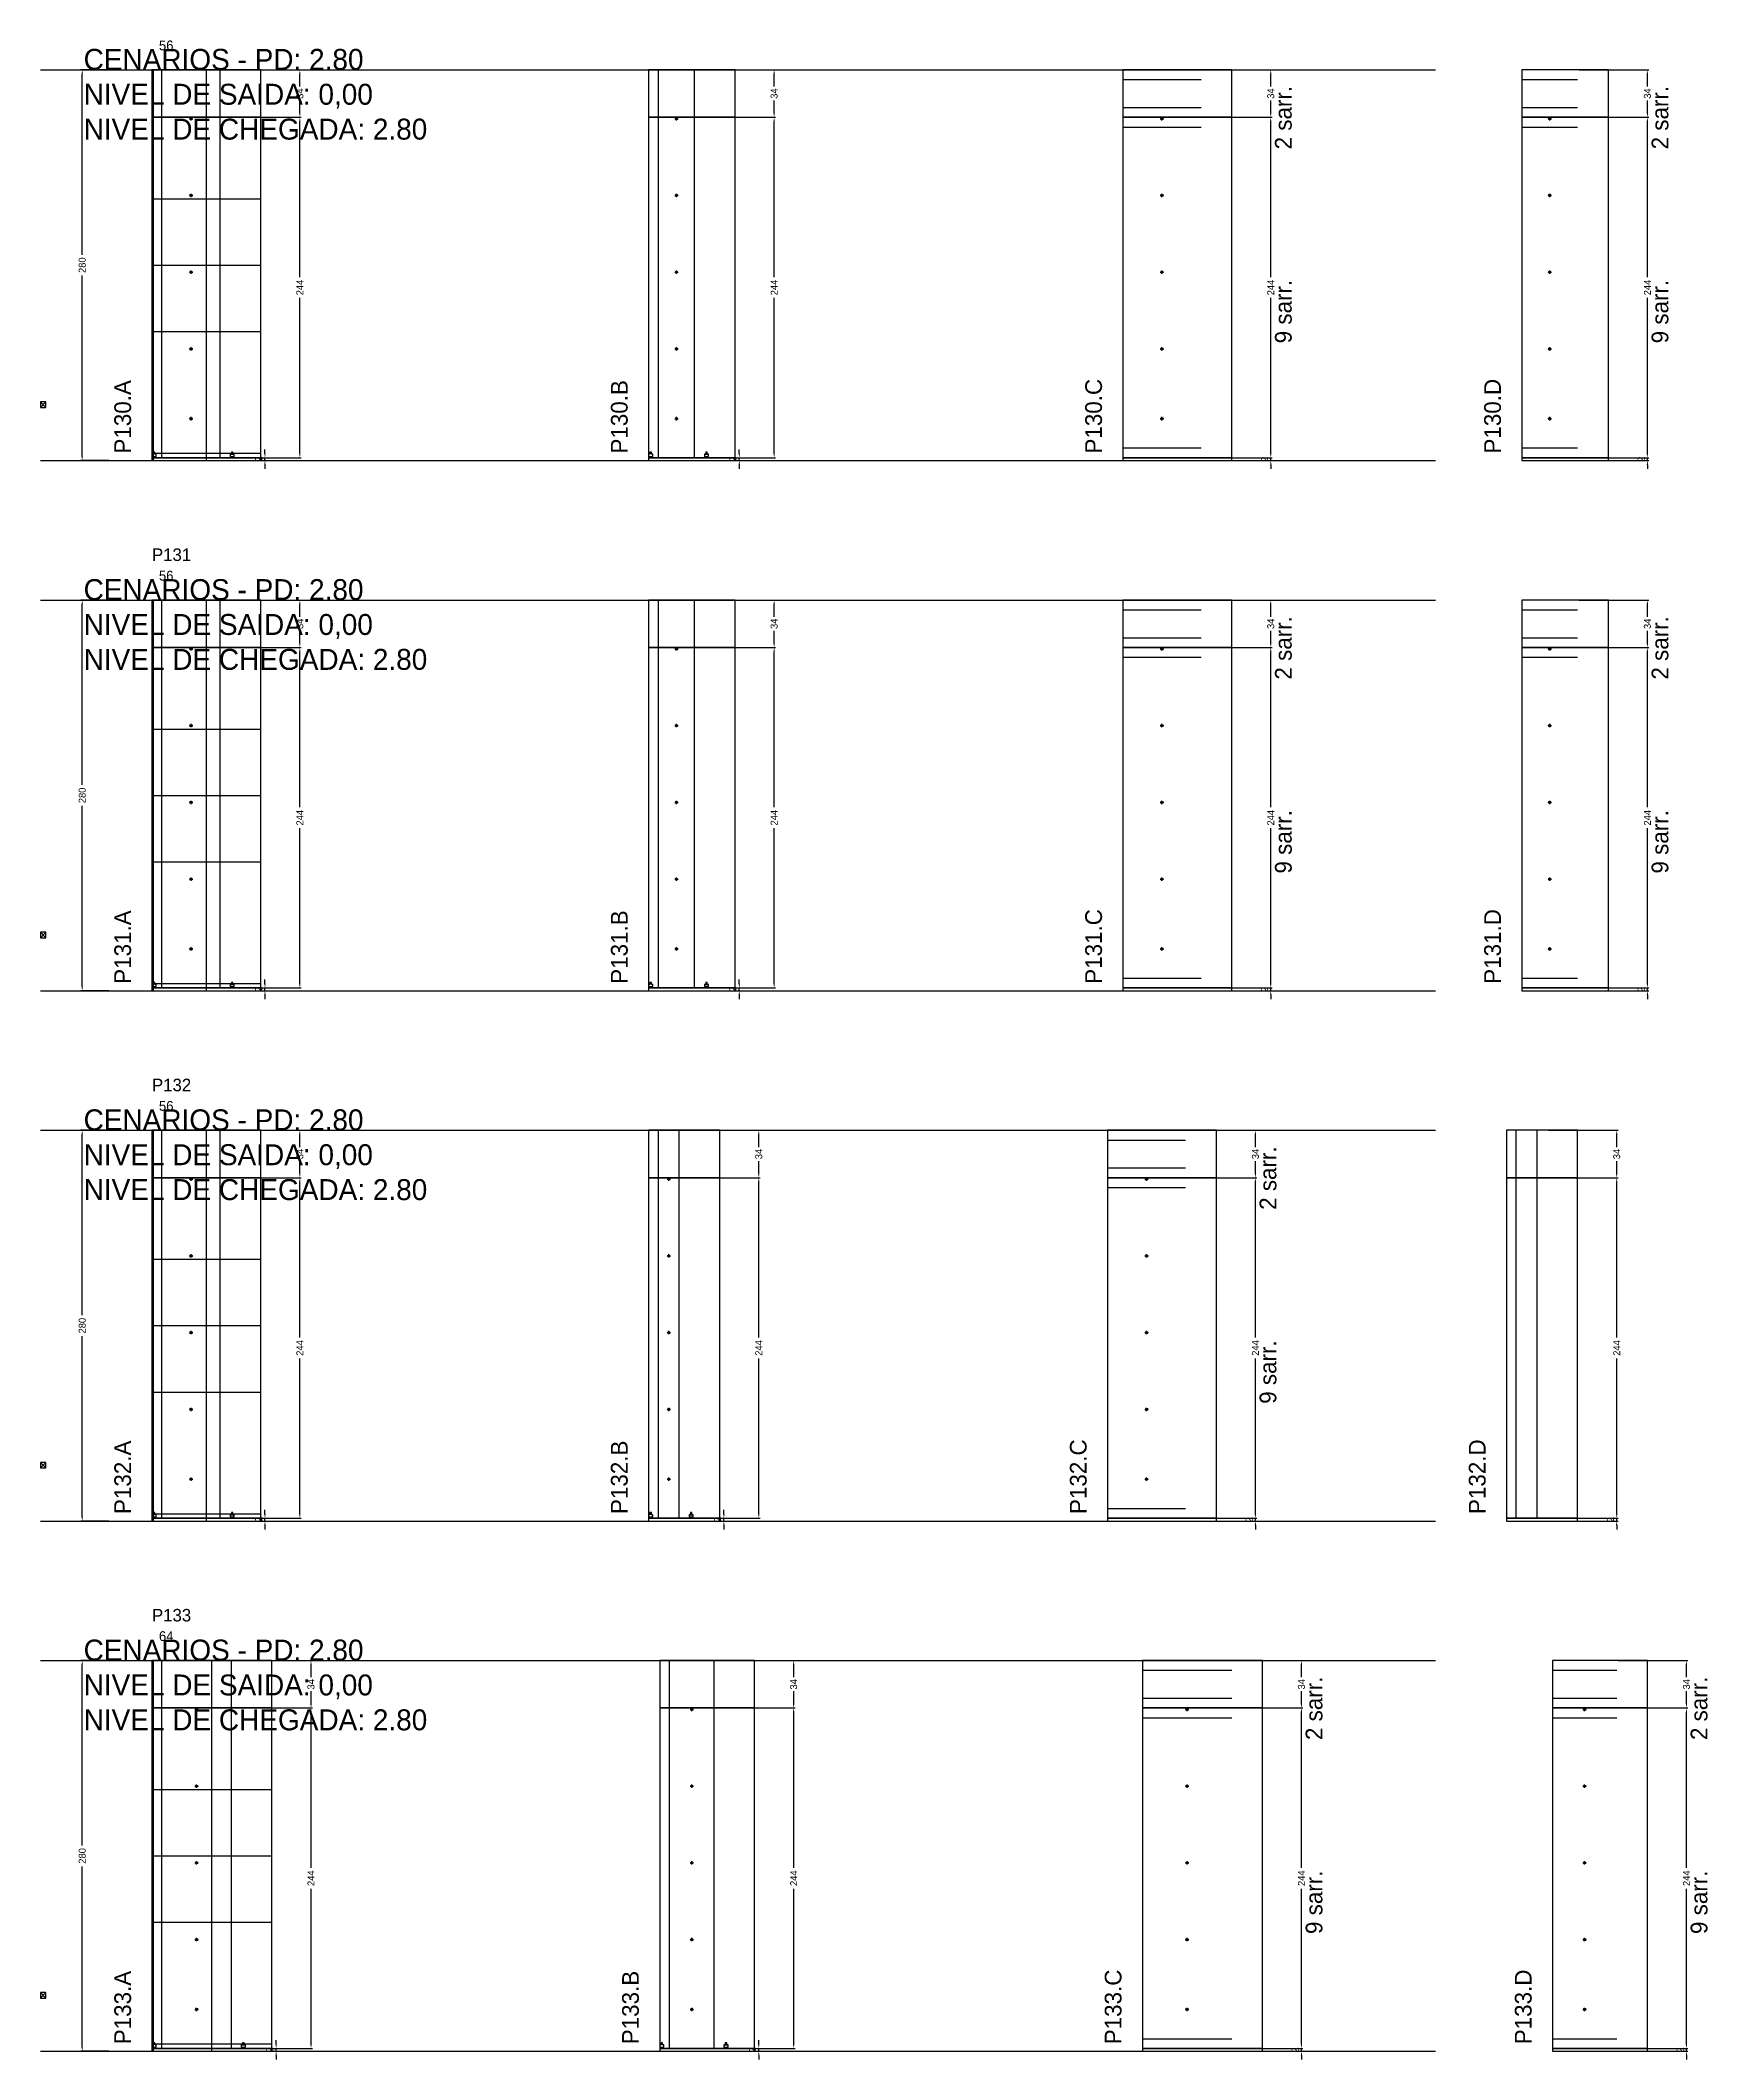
# Model space of a CAD drawing. Header units: centimetres. Extents: x -10500 to 4121, y -45226 to 295.
# Drawn here: x -7000 to -5805, y -32306 to -30859 of the extents above; entities that cross this region are included whole.
import ezdxf

# ---------------------------------------------------------------- set-up
doc = ezdxf.new("R2010")
doc.units = ezdxf.units.CM
doc.linetypes.add('DASHED', pattern=[2, -2])
for name, color, linetype in [('CHAPA', 140, 'Continuous'), ('COTA', 241, 'Continuous'), ('COTAS FURACAO', 16, 'Continuous'), ('Madeira', 30, 'Continuous'), ('MEIO_PONT', 160, 'Continuous'), ('NOMENCLATURA', 7, 'Continuous'), ('Nível', 160, 'Continuous'), ('Painéis', 200, 'Continuous'), ('Perfil Metálico', 150, 'Continuous'), ('SARR_2.2x7', 40, 'Continuous'), ('SARRAFO DE PRESSAO', 200, 'Continuous'), ('texto', 7, 'Continuous'), ('TEXTO_GERAL', 7, 'Continuous')]:
    doc.layers.add(name, color=color, linetype=linetype)
doc.dimstyles.new('PAINEL-NOVA', dxfattribs={"dimtxt": 5, "dimasz": 3, "dimexe": 1, "dimexo": 1, "dimgap": 1, "dimtad": 1, "dimcen": 2.5, "dimazin": 3, "dimtfac": 1, "dimtmove": 0, "dimatfit": 3})

# ---------------------------------------------------------------- blocks, each defined once
blk = doc.blocks.new('_CLOSEDFILLED')
at = {"color": 0, "linetype": 'BYBLOCK'}
blk.add_solid([(-1, 0.16), (0, 0), (-1, -0.16)], dxfattribs=at)
blk = doc.blocks.new('*D2107')
for p, q in [((-6951, -30880), (-6971, -30880)), ((-6970, -31012.5), (-6970, -30883)), ((-6970, -31157), (-6970, -31027.5)), ((-6951, -31160), (-6971, -31160))]:
    blk.add_line(p, q)
at = {"layer": 'Defpoints'}
for p in [(-6950, -30880), (-6970, -31160), (-6950, -31160)]:
    blk.add_point(p, dxfattribs=at)
at = {"layer": 'COTA', "xscale": 3, "yscale": 3}
for p, rotation in [((-6970, -30880), 90), ((-6970, -31160), 270)]:
    blk.add_blockref('_CLOSEDFILLED', p, dxfattribs=dict(at, rotation=rotation))
at = {"layer": 'COTA', "insert": (-6970, -31020), "char_height": 5, "attachment_point": 5, "rotation": 90}
blk.add_mtext('280', dxfattribs=at)
blk = doc.blocks.new('MULDURA')
at = {"layer": 'Paineis'}
for p, q in [((0, 0), (4, 4)), ((4, 0), (0, 4))]:
    blk.add_line(p, q, dxfattribs=at)
blk.add_lwpolyline([(0, 0), (4, 0), (4, 4), (0, 4)], close=True, dxfattribs=at)
blk = doc.blocks.new('*D2109')
for p, q in [((-6863, -30914), (-6813, -30914)), ((-6814, -31028.5), (-6814, -30917)), ((-6814, -31155), (-6814, -31043.5)), ((-6863, -31158), (-6813, -31158))]:
    blk.add_line(p, q)
at = {"layer": 'Defpoints'}
for p in [(-6864, -30914), (-6864, -31158), (-6814, -31158)]:
    blk.add_point(p, dxfattribs=at)
at = {"layer": 'COTA', "xscale": 3, "yscale": 3}
for p, rotation in [((-6814, -30914), 90), ((-6814, -31158), 270)]:
    blk.add_blockref('_CLOSEDFILLED', p, dxfattribs=dict(at, rotation=rotation))
at = {"layer": 'COTA', "insert": (-6814, -31036), "char_height": 5, "attachment_point": 5, "rotation": 90}
blk.add_mtext('244', dxfattribs=at)
blk = doc.blocks.new('*D2110')
for p, q in [((-6863, -30880), (-6813, -30880)), ((-6814, -30892), (-6814, -30883)), ((-6814, -30911), (-6814, -30902)), ((-6863, -30914), (-6813, -30914))]:
    blk.add_line(p, q)
at = {"layer": 'Defpoints'}
for p in [(-6864, -30880), (-6864, -30914), (-6814, -30914)]:
    blk.add_point(p, dxfattribs=at)
at = {"layer": 'COTA', "xscale": 3, "yscale": 3}
for p, rotation in [((-6814, -30880), 90), ((-6814, -30914), 270)]:
    blk.add_blockref('_CLOSEDFILLED', p, dxfattribs=dict(at, rotation=rotation))
at = {"layer": 'COTA', "insert": (-6814, -30897), "char_height": 5, "attachment_point": 5, "rotation": 90}
blk.add_mtext('34', dxfattribs=at)
blk = doc.blocks.new('SLIPTEE')
at = {"layer": 'Paineis'}
blk.add_lwpolyline([(0, 0), (3, 0), (3, 1.5), (2, 1.5), (2, 3), (1, 3), (1, 1.5), (0, 1.5)], close=True, dxfattribs=at)
blk = doc.blocks.new('SLIPTDD')
at = {"layer": 'Paineis'}
blk.add_line((0, 1.5), (3, 1.5), dxfattribs=at)
blk.add_lwpolyline([(0, 0), (3, 0), (3, 1.5), (2, 1.5), (2, 3), (1, 3), (1, 1.5), (0, 1.5)], close=True, dxfattribs=at)
blk = doc.blocks.new('furacao')
at = {"layer": 'COTAS FURACAO'}
for p, q in [((-1.2, 0), (1.2, 0)), ((0, -1.2), (0, 1.2))]:
    blk.add_line(p, q, dxfattribs=at)
blk.add_circle((0, 0), 0.8, dxfattribs=at)
blk = doc.blocks.new('*D2112')
for p, q in [((-6523, -30914), (-6473, -30914)), ((-6474, -31028.5), (-6474, -30917)), ((-6474, -31155), (-6474, -31043.5)), ((-6523, -31158), (-6473, -31158))]:
    blk.add_line(p, q)
at = {"layer": 'Defpoints'}
for p in [(-6524, -30914), (-6524, -31158), (-6474, -31158)]:
    blk.add_point(p, dxfattribs=at)
at = {"layer": 'COTA', "xscale": 3, "yscale": 3}
for p, rotation in [((-6474, -30914), 90), ((-6474, -31158), 270)]:
    blk.add_blockref('_CLOSEDFILLED', p, dxfattribs=dict(at, rotation=rotation))
at = {"layer": 'COTA', "insert": (-6474, -31036), "char_height": 5, "attachment_point": 5, "rotation": 90}
blk.add_mtext('244', dxfattribs=at)
blk = doc.blocks.new('*D2113')
for p, q in [((-6523, -30880), (-6473, -30880)), ((-6474, -30892), (-6474, -30883)), ((-6474, -30911), (-6474, -30902)), ((-6523, -30914), (-6473, -30914))]:
    blk.add_line(p, q)
at = {"layer": 'Defpoints'}
for p in [(-6524, -30880), (-6524, -30914), (-6474, -30914)]:
    blk.add_point(p, dxfattribs=at)
at = {"layer": 'COTA', "xscale": 3, "yscale": 3}
for p, rotation in [((-6474, -30880), 90), ((-6474, -30914), 270)]:
    blk.add_blockref('_CLOSEDFILLED', p, dxfattribs=dict(at, rotation=rotation))
at = {"layer": 'COTA', "insert": (-6474, -30897), "char_height": 5, "attachment_point": 5, "rotation": 90}
blk.add_mtext('34', dxfattribs=at)
blk = doc.blocks.new('*D2115')
for p, q in [((-6167, -30914), (-6117, -30914)), ((-6118, -31028.5), (-6118, -30917)), ((-6118, -31155), (-6118, -31043.5)), ((-6167, -31158), (-6117, -31158))]:
    blk.add_line(p, q)
at = {"layer": 'Defpoints'}
for p in [(-6168, -30914), (-6168, -31158), (-6118, -31158)]:
    blk.add_point(p, dxfattribs=at)
at = {"layer": 'COTA', "xscale": 3, "yscale": 3}
for p, rotation in [((-6118, -30914), 90), ((-6118, -31158), 270)]:
    blk.add_blockref('_CLOSEDFILLED', p, dxfattribs=dict(at, rotation=rotation))
at = {"layer": 'COTA', "insert": (-6118, -31036), "char_height": 5, "attachment_point": 5, "rotation": 90}
blk.add_mtext('244', dxfattribs=at)
blk = doc.blocks.new('*D2116')
for p, q in [((-6167, -30880), (-6117, -30880)), ((-6118, -30892), (-6118, -30883)), ((-6118, -30911), (-6118, -30902)), ((-6167, -30914), (-6117, -30914))]:
    blk.add_line(p, q)
at = {"layer": 'Defpoints'}
for p in [(-6168, -30880), (-6168, -30914), (-6118, -30914)]:
    blk.add_point(p, dxfattribs=at)
at = {"layer": 'COTA', "xscale": 3, "yscale": 3}
for p, rotation in [((-6118, -30880), 90), ((-6118, -30914), 270)]:
    blk.add_blockref('_CLOSEDFILLED', p, dxfattribs=dict(at, rotation=rotation))
at = {"layer": 'COTA', "insert": (-6118, -30897), "char_height": 5, "attachment_point": 5, "rotation": 90}
blk.add_mtext('34', dxfattribs=at)
blk = doc.blocks.new('*D2118')
for p, q in [((-5897, -30914), (-5847, -30914)), ((-5848, -31028.5), (-5848, -30917)), ((-5848, -31155), (-5848, -31043.5)), ((-5897, -31158), (-5847, -31158))]:
    blk.add_line(p, q)
at = {"layer": 'Defpoints'}
for p in [(-5898, -30914), (-5898, -31158), (-5848, -31158)]:
    blk.add_point(p, dxfattribs=at)
at = {"layer": 'COTA', "xscale": 3, "yscale": 3}
for p, rotation in [((-5848, -30914), 90), ((-5848, -31158), 270)]:
    blk.add_blockref('_CLOSEDFILLED', p, dxfattribs=dict(at, rotation=rotation))
at = {"layer": 'COTA', "insert": (-5848, -31036), "char_height": 5, "attachment_point": 5, "rotation": 90}
blk.add_mtext('244', dxfattribs=at)
blk = doc.blocks.new('*D2119')
for p, q in [((-5897, -30880), (-5847, -30880)), ((-5848, -30892), (-5848, -30883)), ((-5848, -30911), (-5848, -30902)), ((-5897, -30914), (-5847, -30914))]:
    blk.add_line(p, q)
at = {"layer": 'Defpoints'}
for p in [(-5898, -30880), (-5898, -30914), (-5848, -30914)]:
    blk.add_point(p, dxfattribs=at)
at = {"layer": 'COTA', "xscale": 3, "yscale": 3}
for p, rotation in [((-5848, -30880), 90), ((-5848, -30914), 270)]:
    blk.add_blockref('_CLOSEDFILLED', p, dxfattribs=dict(at, rotation=rotation))
at = {"layer": 'COTA', "insert": (-5848, -30897), "char_height": 5, "attachment_point": 5, "rotation": 90}
blk.add_mtext('34', dxfattribs=at)
blk = doc.blocks.new('*D2133')
for p, q in [((-6951, -31260), (-6971, -31260)), ((-6970, -31392.5), (-6970, -31263)), ((-6970, -31537), (-6970, -31407.5)), ((-6951, -31540), (-6971, -31540))]:
    blk.add_line(p, q)
at = {"layer": 'Defpoints'}
for p in [(-6950, -31260), (-6970, -31540), (-6950, -31540)]:
    blk.add_point(p, dxfattribs=at)
at = {"layer": 'COTA', "xscale": 3, "yscale": 3}
for p, rotation in [((-6970, -31260), 90), ((-6970, -31540), 270)]:
    blk.add_blockref('_CLOSEDFILLED', p, dxfattribs=dict(at, rotation=rotation))
at = {"layer": 'COTA', "insert": (-6970, -31400), "char_height": 5, "attachment_point": 5, "rotation": 90}
blk.add_mtext('280', dxfattribs=at)
blk = doc.blocks.new('*D2135')
for p, q in [((-6863, -31294), (-6813, -31294)), ((-6814, -31408.5), (-6814, -31297)), ((-6814, -31535), (-6814, -31423.5)), ((-6863, -31538), (-6813, -31538))]:
    blk.add_line(p, q)
at = {"layer": 'Defpoints'}
for p in [(-6864, -31294), (-6864, -31538), (-6814, -31538)]:
    blk.add_point(p, dxfattribs=at)
at = {"layer": 'COTA', "xscale": 3, "yscale": 3}
for p, rotation in [((-6814, -31294), 90), ((-6814, -31538), 270)]:
    blk.add_blockref('_CLOSEDFILLED', p, dxfattribs=dict(at, rotation=rotation))
at = {"layer": 'COTA', "insert": (-6814, -31416), "char_height": 5, "attachment_point": 5, "rotation": 90}
blk.add_mtext('244', dxfattribs=at)
blk = doc.blocks.new('*D2136')
for p, q in [((-6863, -31260), (-6813, -31260)), ((-6814, -31272), (-6814, -31263)), ((-6814, -31291), (-6814, -31282)), ((-6863, -31294), (-6813, -31294))]:
    blk.add_line(p, q)
at = {"layer": 'Defpoints'}
for p in [(-6864, -31260), (-6864, -31294), (-6814, -31294)]:
    blk.add_point(p, dxfattribs=at)
at = {"layer": 'COTA', "xscale": 3, "yscale": 3}
for p, rotation in [((-6814, -31260), 90), ((-6814, -31294), 270)]:
    blk.add_blockref('_CLOSEDFILLED', p, dxfattribs=dict(at, rotation=rotation))
at = {"layer": 'COTA', "insert": (-6814, -31277), "char_height": 5, "attachment_point": 5, "rotation": 90}
blk.add_mtext('34', dxfattribs=at)
blk = doc.blocks.new('*D2138')
for p, q in [((-6523, -31294), (-6473, -31294)), ((-6474, -31408.5), (-6474, -31297)), ((-6474, -31535), (-6474, -31423.5)), ((-6523, -31538), (-6473, -31538))]:
    blk.add_line(p, q)
at = {"layer": 'Defpoints'}
for p in [(-6524, -31294), (-6524, -31538), (-6474, -31538)]:
    blk.add_point(p, dxfattribs=at)
at = {"layer": 'COTA', "xscale": 3, "yscale": 3}
for p, rotation in [((-6474, -31294), 90), ((-6474, -31538), 270)]:
    blk.add_blockref('_CLOSEDFILLED', p, dxfattribs=dict(at, rotation=rotation))
at = {"layer": 'COTA', "insert": (-6474, -31416), "char_height": 5, "attachment_point": 5, "rotation": 90}
blk.add_mtext('244', dxfattribs=at)
blk = doc.blocks.new('*D2139')
for p, q in [((-6523, -31260), (-6473, -31260)), ((-6474, -31272), (-6474, -31263)), ((-6474, -31291), (-6474, -31282)), ((-6523, -31294), (-6473, -31294))]:
    blk.add_line(p, q)
at = {"layer": 'Defpoints'}
for p in [(-6524, -31260), (-6524, -31294), (-6474, -31294)]:
    blk.add_point(p, dxfattribs=at)
at = {"layer": 'COTA', "xscale": 3, "yscale": 3}
for p, rotation in [((-6474, -31260), 90), ((-6474, -31294), 270)]:
    blk.add_blockref('_CLOSEDFILLED', p, dxfattribs=dict(at, rotation=rotation))
at = {"layer": 'COTA', "insert": (-6474, -31277), "char_height": 5, "attachment_point": 5, "rotation": 90}
blk.add_mtext('34', dxfattribs=at)
blk = doc.blocks.new('*D2141')
for p, q in [((-6167, -31294), (-6117, -31294)), ((-6118, -31408.5), (-6118, -31297)), ((-6118, -31535), (-6118, -31423.5)), ((-6167, -31538), (-6117, -31538))]:
    blk.add_line(p, q)
at = {"layer": 'Defpoints'}
for p in [(-6168, -31294), (-6168, -31538), (-6118, -31538)]:
    blk.add_point(p, dxfattribs=at)
at = {"layer": 'COTA', "xscale": 3, "yscale": 3}
for p, rotation in [((-6118, -31294), 90), ((-6118, -31538), 270)]:
    blk.add_blockref('_CLOSEDFILLED', p, dxfattribs=dict(at, rotation=rotation))
at = {"layer": 'COTA', "insert": (-6118, -31416), "char_height": 5, "attachment_point": 5, "rotation": 90}
blk.add_mtext('244', dxfattribs=at)
blk = doc.blocks.new('*D2142')
for p, q in [((-6167, -31260), (-6117, -31260)), ((-6118, -31272), (-6118, -31263)), ((-6118, -31291), (-6118, -31282)), ((-6167, -31294), (-6117, -31294))]:
    blk.add_line(p, q)
at = {"layer": 'Defpoints'}
for p in [(-6168, -31260), (-6168, -31294), (-6118, -31294)]:
    blk.add_point(p, dxfattribs=at)
at = {"layer": 'COTA', "xscale": 3, "yscale": 3}
for p, rotation in [((-6118, -31260), 90), ((-6118, -31294), 270)]:
    blk.add_blockref('_CLOSEDFILLED', p, dxfattribs=dict(at, rotation=rotation))
at = {"layer": 'COTA', "insert": (-6118, -31277), "char_height": 5, "attachment_point": 5, "rotation": 90}
blk.add_mtext('34', dxfattribs=at)
blk = doc.blocks.new('*D2144')
for p, q in [((-5897, -31294), (-5847, -31294)), ((-5848, -31408.5), (-5848, -31297)), ((-5848, -31535), (-5848, -31423.5)), ((-5897, -31538), (-5847, -31538))]:
    blk.add_line(p, q)
at = {"layer": 'Defpoints'}
for p in [(-5898, -31294), (-5898, -31538), (-5848, -31538)]:
    blk.add_point(p, dxfattribs=at)
at = {"layer": 'COTA', "xscale": 3, "yscale": 3}
for p, rotation in [((-5848, -31294), 90), ((-5848, -31538), 270)]:
    blk.add_blockref('_CLOSEDFILLED', p, dxfattribs=dict(at, rotation=rotation))
at = {"layer": 'COTA', "insert": (-5848, -31416), "char_height": 5, "attachment_point": 5, "rotation": 90}
blk.add_mtext('244', dxfattribs=at)
blk = doc.blocks.new('*D2145')
for p, q in [((-5897, -31260), (-5847, -31260)), ((-5848, -31272), (-5848, -31263)), ((-5848, -31291), (-5848, -31282)), ((-5897, -31294), (-5847, -31294))]:
    blk.add_line(p, q)
at = {"layer": 'Defpoints'}
for p in [(-5898, -31260), (-5898, -31294), (-5848, -31294)]:
    blk.add_point(p, dxfattribs=at)
at = {"layer": 'COTA', "xscale": 3, "yscale": 3}
for p, rotation in [((-5848, -31260), 90), ((-5848, -31294), 270)]:
    blk.add_blockref('_CLOSEDFILLED', p, dxfattribs=dict(at, rotation=rotation))
at = {"layer": 'COTA', "insert": (-5848, -31277), "char_height": 5, "attachment_point": 5, "rotation": 90}
blk.add_mtext('34', dxfattribs=at)
blk = doc.blocks.new('*D2159')
for p, q in [((-6951, -31640), (-6971, -31640)), ((-6970, -31772.5), (-6970, -31643)), ((-6970, -31917), (-6970, -31787.5)), ((-6951, -31920), (-6971, -31920))]:
    blk.add_line(p, q)
at = {"layer": 'Defpoints'}
for p in [(-6950, -31640), (-6970, -31920), (-6950, -31920)]:
    blk.add_point(p, dxfattribs=at)
at = {"layer": 'COTA', "xscale": 3, "yscale": 3}
for p, rotation in [((-6970, -31640), 90), ((-6970, -31920), 270)]:
    blk.add_blockref('_CLOSEDFILLED', p, dxfattribs=dict(at, rotation=rotation))
at = {"layer": 'COTA', "insert": (-6970, -31780), "char_height": 5, "attachment_point": 5, "rotation": 90}
blk.add_mtext('280', dxfattribs=at)
blk = doc.blocks.new('*D2161')
for p, q in [((-6863, -31674), (-6813, -31674)), ((-6814, -31788.5), (-6814, -31677)), ((-6814, -31915), (-6814, -31803.5)), ((-6863, -31918), (-6813, -31918))]:
    blk.add_line(p, q)
at = {"layer": 'Defpoints'}
for p in [(-6864, -31674), (-6864, -31918), (-6814, -31918)]:
    blk.add_point(p, dxfattribs=at)
at = {"layer": 'COTA', "xscale": 3, "yscale": 3}
for p, rotation in [((-6814, -31674), 90), ((-6814, -31918), 270)]:
    blk.add_blockref('_CLOSEDFILLED', p, dxfattribs=dict(at, rotation=rotation))
at = {"layer": 'COTA', "insert": (-6814, -31796), "char_height": 5, "attachment_point": 5, "rotation": 90}
blk.add_mtext('244', dxfattribs=at)
blk = doc.blocks.new('*D2162')
for p, q in [((-6863, -31640), (-6813, -31640)), ((-6814, -31652), (-6814, -31643)), ((-6814, -31671), (-6814, -31662)), ((-6863, -31674), (-6813, -31674))]:
    blk.add_line(p, q)
at = {"layer": 'Defpoints'}
for p in [(-6864, -31640), (-6864, -31674), (-6814, -31674)]:
    blk.add_point(p, dxfattribs=at)
at = {"layer": 'COTA', "xscale": 3, "yscale": 3}
for p, rotation in [((-6814, -31640), 90), ((-6814, -31674), 270)]:
    blk.add_blockref('_CLOSEDFILLED', p, dxfattribs=dict(at, rotation=rotation))
at = {"layer": 'COTA', "insert": (-6814, -31657), "char_height": 5, "attachment_point": 5, "rotation": 90}
blk.add_mtext('34', dxfattribs=at)
blk = doc.blocks.new('*D2164')
for p, q in [((-6534, -31674), (-6484, -31674)), ((-6485, -31788.5), (-6485, -31677)), ((-6485, -31915), (-6485, -31803.5)), ((-6534, -31918), (-6484, -31918))]:
    blk.add_line(p, q)
at = {"layer": 'Defpoints'}
for p in [(-6535, -31674), (-6535, -31918), (-6485, -31918)]:
    blk.add_point(p, dxfattribs=at)
at = {"layer": 'COTA', "xscale": 3, "yscale": 3}
for p, rotation in [((-6485, -31674), 90), ((-6485, -31918), 270)]:
    blk.add_blockref('_CLOSEDFILLED', p, dxfattribs=dict(at, rotation=rotation))
at = {"layer": 'COTA', "insert": (-6485, -31796), "char_height": 5, "attachment_point": 5, "rotation": 90}
blk.add_mtext('244', dxfattribs=at)
blk = doc.blocks.new('*D2165')
for p, q in [((-6534, -31640), (-6484, -31640)), ((-6485, -31652), (-6485, -31643)), ((-6485, -31671), (-6485, -31662)), ((-6534, -31674), (-6484, -31674))]:
    blk.add_line(p, q)
at = {"layer": 'Defpoints'}
for p in [(-6535, -31640), (-6535, -31674), (-6485, -31674)]:
    blk.add_point(p, dxfattribs=at)
at = {"layer": 'COTA', "xscale": 3, "yscale": 3}
for p, rotation in [((-6485, -31640), 90), ((-6485, -31674), 270)]:
    blk.add_blockref('_CLOSEDFILLED', p, dxfattribs=dict(at, rotation=rotation))
at = {"layer": 'COTA', "insert": (-6485, -31657), "char_height": 5, "attachment_point": 5, "rotation": 90}
blk.add_mtext('34', dxfattribs=at)
blk = doc.blocks.new('*D2167')
for p, q in [((-6178, -31674), (-6128, -31674)), ((-6129, -31788.5), (-6129, -31677)), ((-6129, -31915), (-6129, -31803.5)), ((-6178, -31918), (-6128, -31918))]:
    blk.add_line(p, q)
at = {"layer": 'Defpoints'}
for p in [(-6179, -31674), (-6179, -31918), (-6129, -31918)]:
    blk.add_point(p, dxfattribs=at)
at = {"layer": 'COTA', "xscale": 3, "yscale": 3}
for p, rotation in [((-6129, -31674), 90), ((-6129, -31918), 270)]:
    blk.add_blockref('_CLOSEDFILLED', p, dxfattribs=dict(at, rotation=rotation))
at = {"layer": 'COTA', "insert": (-6129, -31796), "char_height": 5, "attachment_point": 5, "rotation": 90}
blk.add_mtext('244', dxfattribs=at)
blk = doc.blocks.new('*D2168')
for p, q in [((-6178, -31640), (-6128, -31640)), ((-6129, -31652), (-6129, -31643)), ((-6129, -31671), (-6129, -31662)), ((-6178, -31674), (-6128, -31674))]:
    blk.add_line(p, q)
at = {"layer": 'Defpoints'}
for p in [(-6179, -31640), (-6179, -31674), (-6129, -31674)]:
    blk.add_point(p, dxfattribs=at)
at = {"layer": 'COTA', "xscale": 3, "yscale": 3}
for p, rotation in [((-6129, -31640), 90), ((-6129, -31674), 270)]:
    blk.add_blockref('_CLOSEDFILLED', p, dxfattribs=dict(at, rotation=rotation))
at = {"layer": 'COTA', "insert": (-6129, -31657), "char_height": 5, "attachment_point": 5, "rotation": 90}
blk.add_mtext('34', dxfattribs=at)
blk = doc.blocks.new('*D2170')
for p, q in [((-5919, -31674), (-5869, -31674)), ((-5870, -31788.5), (-5870, -31677)), ((-5870, -31915), (-5870, -31803.5)), ((-5919, -31918), (-5869, -31918))]:
    blk.add_line(p, q)
at = {"layer": 'Defpoints'}
for p in [(-5920, -31674), (-5920, -31918), (-5870, -31918)]:
    blk.add_point(p, dxfattribs=at)
at = {"layer": 'COTA', "xscale": 3, "yscale": 3}
for p, rotation in [((-5870, -31674), 90), ((-5870, -31918), 270)]:
    blk.add_blockref('_CLOSEDFILLED', p, dxfattribs=dict(at, rotation=rotation))
at = {"layer": 'COTA', "insert": (-5870, -31796), "char_height": 5, "attachment_point": 5, "rotation": 90}
blk.add_mtext('244', dxfattribs=at)
blk = doc.blocks.new('*D2171')
for p, q in [((-5919, -31640), (-5869, -31640)), ((-5870, -31652), (-5870, -31643)), ((-5870, -31671), (-5870, -31662)), ((-5919, -31674), (-5869, -31674))]:
    blk.add_line(p, q)
at = {"layer": 'Defpoints'}
for p in [(-5920, -31640), (-5920, -31674), (-5870, -31674)]:
    blk.add_point(p, dxfattribs=at)
at = {"layer": 'COTA', "xscale": 3, "yscale": 3}
for p, rotation in [((-5870, -31640), 90), ((-5870, -31674), 270)]:
    blk.add_blockref('_CLOSEDFILLED', p, dxfattribs=dict(at, rotation=rotation))
at = {"layer": 'COTA', "insert": (-5870, -31657), "char_height": 5, "attachment_point": 5, "rotation": 90}
blk.add_mtext('34', dxfattribs=at)
blk = doc.blocks.new('*D2185')
for p, q in [((-6951, -32020), (-6971, -32020)), ((-6970, -32152.5), (-6970, -32023)), ((-6970, -32297), (-6970, -32167.5)), ((-6951, -32300), (-6971, -32300))]:
    blk.add_line(p, q)
at = {"layer": 'Defpoints'}
for p in [(-6950, -32020), (-6970, -32300), (-6950, -32300)]:
    blk.add_point(p, dxfattribs=at)
at = {"layer": 'COTA', "xscale": 3, "yscale": 3}
for p, rotation in [((-6970, -32020), 90), ((-6970, -32300), 270)]:
    blk.add_blockref('_CLOSEDFILLED', p, dxfattribs=dict(at, rotation=rotation))
at = {"layer": 'COTA', "insert": (-6970, -32160), "char_height": 5, "attachment_point": 5, "rotation": 90}
blk.add_mtext('280', dxfattribs=at)
blk = doc.blocks.new('*D2187')
for p, q in [((-6855, -32054), (-6805, -32054)), ((-6806, -32168.5), (-6806, -32057)), ((-6806, -32295), (-6806, -32183.5)), ((-6855, -32298), (-6805, -32298))]:
    blk.add_line(p, q)
at = {"layer": 'Defpoints'}
for p in [(-6856, -32054), (-6856, -32298), (-6806, -32298)]:
    blk.add_point(p, dxfattribs=at)
at = {"layer": 'COTA', "xscale": 3, "yscale": 3}
for p, rotation in [((-6806, -32054), 90), ((-6806, -32298), 270)]:
    blk.add_blockref('_CLOSEDFILLED', p, dxfattribs=dict(at, rotation=rotation))
at = {"layer": 'COTA', "insert": (-6806, -32176), "char_height": 5, "attachment_point": 5, "rotation": 90}
blk.add_mtext('244', dxfattribs=at)
blk = doc.blocks.new('*D2188')
for p, q in [((-6855, -32020), (-6805, -32020)), ((-6806, -32032), (-6806, -32023)), ((-6806, -32051), (-6806, -32042)), ((-6855, -32054), (-6805, -32054))]:
    blk.add_line(p, q)
at = {"layer": 'Defpoints'}
for p in [(-6856, -32020), (-6856, -32054), (-6806, -32054)]:
    blk.add_point(p, dxfattribs=at)
at = {"layer": 'COTA', "xscale": 3, "yscale": 3}
for p, rotation in [((-6806, -32020), 90), ((-6806, -32054), 270)]:
    blk.add_blockref('_CLOSEDFILLED', p, dxfattribs=dict(at, rotation=rotation))
at = {"layer": 'COTA', "insert": (-6806, -32037), "char_height": 5, "attachment_point": 5, "rotation": 90}
blk.add_mtext('34', dxfattribs=at)
blk = doc.blocks.new('*D2190')
for p, q in [((-6509, -32054), (-6459, -32054)), ((-6460, -32168.5), (-6460, -32057)), ((-6460, -32295), (-6460, -32183.5)), ((-6509, -32298), (-6459, -32298))]:
    blk.add_line(p, q)
at = {"layer": 'Defpoints'}
for p in [(-6510, -32054), (-6510, -32298), (-6460, -32298)]:
    blk.add_point(p, dxfattribs=at)
at = {"layer": 'COTA', "xscale": 3, "yscale": 3}
for p, rotation in [((-6460, -32054), 90), ((-6460, -32298), 270)]:
    blk.add_blockref('_CLOSEDFILLED', p, dxfattribs=dict(at, rotation=rotation))
at = {"layer": 'COTA', "insert": (-6460, -32176), "char_height": 5, "attachment_point": 5, "rotation": 90}
blk.add_mtext('244', dxfattribs=at)
blk = doc.blocks.new('*D2191')
for p, q in [((-6509, -32020), (-6459, -32020)), ((-6460, -32032), (-6460, -32023)), ((-6460, -32051), (-6460, -32042)), ((-6509, -32054), (-6459, -32054))]:
    blk.add_line(p, q)
at = {"layer": 'Defpoints'}
for p in [(-6510, -32020), (-6510, -32054), (-6460, -32054)]:
    blk.add_point(p, dxfattribs=at)
at = {"layer": 'COTA', "xscale": 3, "yscale": 3}
for p, rotation in [((-6460, -32020), 90), ((-6460, -32054), 270)]:
    blk.add_blockref('_CLOSEDFILLED', p, dxfattribs=dict(at, rotation=rotation))
at = {"layer": 'COTA', "insert": (-6460, -32037), "char_height": 5, "attachment_point": 5, "rotation": 90}
blk.add_mtext('34', dxfattribs=at)
blk = doc.blocks.new('*D2193')
for p, q in [((-6145, -32054), (-6095, -32054)), ((-6096, -32168.5), (-6096, -32057)), ((-6096, -32295), (-6096, -32183.5)), ((-6145, -32298), (-6095, -32298))]:
    blk.add_line(p, q)
at = {"layer": 'Defpoints'}
for p in [(-6146, -32054), (-6146, -32298), (-6096, -32298)]:
    blk.add_point(p, dxfattribs=at)
at = {"layer": 'COTA', "xscale": 3, "yscale": 3}
for p, rotation in [((-6096, -32054), 90), ((-6096, -32298), 270)]:
    blk.add_blockref('_CLOSEDFILLED', p, dxfattribs=dict(at, rotation=rotation))
at = {"layer": 'COTA', "insert": (-6096, -32176), "char_height": 5, "attachment_point": 5, "rotation": 90}
blk.add_mtext('244', dxfattribs=at)
blk = doc.blocks.new('*D2194')
for p, q in [((-6145, -32020), (-6095, -32020)), ((-6096, -32032), (-6096, -32023)), ((-6096, -32051), (-6096, -32042)), ((-6145, -32054), (-6095, -32054))]:
    blk.add_line(p, q)
at = {"layer": 'Defpoints'}
for p in [(-6146, -32020), (-6146, -32054), (-6096, -32054)]:
    blk.add_point(p, dxfattribs=at)
at = {"layer": 'COTA', "xscale": 3, "yscale": 3}
for p, rotation in [((-6096, -32020), 90), ((-6096, -32054), 270)]:
    blk.add_blockref('_CLOSEDFILLED', p, dxfattribs=dict(at, rotation=rotation))
at = {"layer": 'COTA', "insert": (-6096, -32037), "char_height": 5, "attachment_point": 5, "rotation": 90}
blk.add_mtext('34', dxfattribs=at)
blk = doc.blocks.new('*D2196')
for p, q in [((-5869, -32054), (-5819, -32054)), ((-5820, -32168.5), (-5820, -32057)), ((-5820, -32295), (-5820, -32183.5)), ((-5869, -32298), (-5819, -32298))]:
    blk.add_line(p, q)
at = {"layer": 'Defpoints'}
for p in [(-5870, -32054), (-5870, -32298), (-5820, -32298)]:
    blk.add_point(p, dxfattribs=at)
at = {"layer": 'COTA', "xscale": 3, "yscale": 3}
for p, rotation in [((-5820, -32054), 90), ((-5820, -32298), 270)]:
    blk.add_blockref('_CLOSEDFILLED', p, dxfattribs=dict(at, rotation=rotation))
at = {"layer": 'COTA', "insert": (-5820, -32176), "char_height": 5, "attachment_point": 5, "rotation": 90}
blk.add_mtext('244', dxfattribs=at)
blk = doc.blocks.new('*D2197')
for p, q in [((-5869, -32020), (-5819, -32020)), ((-5820, -32032), (-5820, -32023)), ((-5820, -32051), (-5820, -32042)), ((-5869, -32054), (-5819, -32054))]:
    blk.add_line(p, q)
at = {"layer": 'Defpoints'}
for p in [(-5870, -32020), (-5870, -32054), (-5820, -32054)]:
    blk.add_point(p, dxfattribs=at)
at = {"layer": 'COTA', "xscale": 3, "yscale": 3}
for p, rotation in [((-5820, -32020), 90), ((-5820, -32054), 270)]:
    blk.add_blockref('_CLOSEDFILLED', p, dxfattribs=dict(at, rotation=rotation))
at = {"layer": 'COTA', "insert": (-5820, -32037), "char_height": 5, "attachment_point": 5, "rotation": 90}
blk.add_mtext('34', dxfattribs=at)

msp = doc.modelspace()

# ---------------------------------------------------------------- linework, layer by layer
at = {"layer": 'CHAPA'}
for points in [[(-6920, -31160), (-6918.8, -31160), (-6918.8, -30880), (-6920, -30880)], [(-6920, -31540), (-6918.8, -31540), (-6918.8, -31260), (-6920, -31260)], [(-6920, -31920), (-6918.8, -31920), (-6918.8, -31640), (-6920, -31640)], [(-6920, -32300), (-6918.8, -32300), (-6918.8, -32020), (-6920, -32020)]]:
    msp.add_lwpolyline(points, close=True, dxfattribs=at)
at = {"layer": 'Madeira'}
for points in [[(-6920, -30972.4), (-6842, -30972.4)], [(-6920, -31067.6), (-6842, -31067.6)], [(-6920, -31352.4), (-6842, -31352.4)], [(-6920, -31447.6), (-6842, -31447.6)], [(-6920, -31732.4), (-6842, -31732.4)], [(-6920, -31827.6), (-6842, -31827.6)], [(-6920, -32112.4), (-6834, -32112.4)], [(-6920, -32207.6), (-6834, -32207.6)]]:
    msp.add_lwpolyline(points, dxfattribs=at)
at = {"layer": 'MEIO_PONT'}
for points in [[(-6920, -31020), (-6842, -31020)], [(-6920, -31400), (-6842, -31400)], [(-6920, -31780), (-6842, -31780)], [(-6920, -32160), (-6834, -32160)]]:
    msp.add_lwpolyline(points, dxfattribs=at)
at = {"layer": 'Nível', "linetype": 'DASHED'}
for points in [[(-7000, -30880), (-6000, -30880)], [(-7000, -31160), (-6000, -31160)], [(-7000, -31260), (-6000, -31260)], [(-7000, -31540), (-6000, -31540)], [(-7000, -31640), (-6000, -31640)], [(-7000, -31920), (-6000, -31920)], [(-7000, -32020), (-6000, -32020)], [(-7000, -32300), (-6000, -32300)]]:
    msp.add_lwpolyline(points, dxfattribs=at)
at = {"layer": 'Painéis'}
for points in [[(-6920, -30914), (-6842, -30914), (-6842, -30880), (-6920, -30880)], [(-6920, -31160), (-6842, -31160), (-6842, -30880), (-6920, -30880)], [(-6564, -30914), (-6502, -30914), (-6502, -30880), (-6564, -30880)], [(-6224, -30914), (-6146, -30914), (-6146, -30880), (-6224, -30880)], [(-5938, -30914), (-5876, -30914), (-5876, -30880), (-5938, -30880)], [(-6920, -31158), (-6842, -31158), (-6842, -30914), (-6920, -30914)], [(-6564, -31158), (-6502, -31158), (-6502, -30914), (-6564, -30914)], [(-6224, -31158), (-6146, -31158), (-6146, -30914), (-6224, -30914)], [(-5938, -31158), (-5876, -31158), (-5876, -30914), (-5938, -30914)], [(-6920, -31160), (-6842, -31160), (-6842, -31158), (-6920, -31158)], [(-6564, -31160), (-6502, -31160), (-6502, -31158), (-6564, -31158)], [(-6224, -31160), (-6146, -31160), (-6146, -31158), (-6224, -31158)], [(-5938, -31160), (-5876, -31160), (-5876, -31158), (-5938, -31158)], [(-6920, -31294), (-6842, -31294), (-6842, -31260), (-6920, -31260)], [(-6920, -31540), (-6842, -31540), (-6842, -31260), (-6920, -31260)], [(-6564, -31294), (-6502, -31294), (-6502, -31260), (-6564, -31260)], [(-6224, -31294), (-6146, -31294), (-6146, -31260), (-6224, -31260)], [(-5938, -31294), (-5876, -31294), (-5876, -31260), (-5938, -31260)], [(-6920, -31538), (-6842, -31538), (-6842, -31294), (-6920, -31294)], [(-6564, -31538), (-6502, -31538), (-6502, -31294), (-6564, -31294)], [(-6224, -31538), (-6146, -31538), (-6146, -31294), (-6224, -31294)], [(-5938, -31538), (-5876, -31538), (-5876, -31294), (-5938, -31294)], [(-6920, -31540), (-6842, -31540), (-6842, -31538), (-6920, -31538)], [(-6564, -31540), (-6502, -31540), (-6502, -31538), (-6564, -31538)], [(-6224, -31540), (-6146, -31540), (-6146, -31538), (-6224, -31538)], [(-5938, -31540), (-5876, -31540), (-5876, -31538), (-5938, -31538)], [(-6920, -31674), (-6842, -31674), (-6842, -31640), (-6920, -31640)], [(-6920, -31920), (-6842, -31920), (-6842, -31640), (-6920, -31640)], [(-6564, -31674), (-6513, -31674), (-6513, -31640), (-6564, -31640)], [(-6235, -31674), (-6157, -31674), (-6157, -31640), (-6235, -31640)], [(-5949, -31674), (-5898, -31674), (-5898, -31640), (-5949, -31640)], [(-6920, -31918), (-6842, -31918), (-6842, -31674), (-6920, -31674)], [(-6564, -31918), (-6513, -31918), (-6513, -31674), (-6564, -31674)], [(-6235, -31918), (-6157, -31918), (-6157, -31674), (-6235, -31674)], [(-5949, -31918), (-5898, -31918), (-5898, -31674), (-5949, -31674)], [(-6920, -31920), (-6842, -31920), (-6842, -31918), (-6920, -31918)], [(-6564, -31920), (-6513, -31920), (-6513, -31918), (-6564, -31918)], [(-6235, -31920), (-6157, -31920), (-6157, -31918), (-6235, -31918)], [(-5949, -31920), (-5898, -31920), (-5898, -31918), (-5949, -31918)], [(-6920, -32054), (-6834, -32054), (-6834, -32020), (-6920, -32020)], [(-6920, -32300), (-6834, -32300), (-6834, -32020), (-6920, -32020)], [(-6556, -32054), (-6488, -32054), (-6488, -32020), (-6556, -32020)], [(-6210, -32054), (-6124, -32054), (-6124, -32020), (-6210, -32020)], [(-5916, -32054), (-5848, -32054), (-5848, -32020), (-5916, -32020)], [(-6920, -32298), (-6834, -32298), (-6834, -32054), (-6920, -32054)], [(-6556, -32298), (-6488, -32298), (-6488, -32054), (-6556, -32054)], [(-6210, -32298), (-6124, -32298), (-6124, -32054), (-6210, -32054)], [(-5916, -32298), (-5848, -32298), (-5848, -32054), (-5916, -32054)], [(-6920, -32300), (-6834, -32300), (-6834, -32298), (-6920, -32298)], [(-6556, -32300), (-6488, -32300), (-6488, -32298), (-6556, -32298)], [(-6210, -32300), (-6124, -32300), (-6124, -32298), (-6210, -32298)], [(-5916, -32300), (-5848, -32300), (-5848, -32298), (-5916, -32298)]]:
    msp.add_lwpolyline(points, close=True, dxfattribs=at)
at = {"layer": 'Perfil Metálico'}
for p, q in [((-6881, -31160), (-6881, -30880)), ((-6881, -31540), (-6881, -31260)), ((-6881, -31920), (-6881, -31640)), ((-6877, -32300), (-6877, -32020))]:
    msp.add_line(p, q, dxfattribs=at)
at = {"layer": 'SARR_2.2x7'}
for points in [[(-6913, -30914), (-6913, -30880)], [(-6871, -30914), (-6871, -30880)], [(-6557, -30914), (-6557, -30880)], [(-6531, -30914), (-6531, -30880)], [(-6224, -30887), (-6168, -30887)], [(-5938, -30887), (-5898, -30887)], [(-6224, -30907), (-6168, -30907)], [(-5938, -30907), (-5898, -30907)], [(-6224, -30921), (-6168, -30921)], [(-5938, -30921), (-5898, -30921)], [(-6224, -31151), (-6168, -31151)], [(-5938, -31151), (-5898, -31151)], [(-6913, -31294), (-6913, -31260)], [(-6871, -31294), (-6871, -31260)], [(-6557, -31294), (-6557, -31260)], [(-6531, -31294), (-6531, -31260)], [(-6224, -31267), (-6168, -31267)], [(-5938, -31267), (-5898, -31267)], [(-6224, -31287), (-6168, -31287)], [(-5938, -31287), (-5898, -31287)], [(-6224, -31301), (-6168, -31301)], [(-5938, -31301), (-5898, -31301)], [(-6224, -31531), (-6168, -31531)], [(-5938, -31531), (-5898, -31531)], [(-6913, -31674), (-6913, -31640)], [(-6871, -31674), (-6871, -31640)], [(-6557, -31674), (-6557, -31640)], [(-6542, -31674), (-6542, -31640)], [(-6235, -31647), (-6179, -31647)], [(-5942, -31674), (-5942, -31640)], [(-5927, -31674), (-5927, -31640)], [(-6235, -31667), (-6179, -31667)], [(-6235, -31681), (-6179, -31681)], [(-6235, -31911), (-6179, -31911)], [(-6913, -32054), (-6913, -32020)], [(-6863, -32054), (-6863, -32020)], [(-6549, -32054), (-6549, -32020)], [(-6517, -32054), (-6517, -32020)], [(-6210, -32027), (-6146, -32027)], [(-5916, -32027), (-5870, -32027)], [(-6210, -32047), (-6146, -32047)], [(-5916, -32047), (-5870, -32047)], [(-6210, -32061), (-6146, -32061)], [(-5916, -32061), (-5870, -32061)], [(-6210, -32291), (-6146, -32291)], [(-5916, -32291), (-5870, -32291)]]:
    msp.add_lwpolyline(points, dxfattribs=at)
at = {"layer": 'SARR_2.2x7', "linetype": 'DASHED'}
for points in [[(-6913, -31158), (-6913, -30914)], [(-6871, -31158), (-6871, -30914)], [(-6557, -31158), (-6557, -30914)], [(-6531, -31158), (-6531, -30914)], [(-6913, -31538), (-6913, -31294)], [(-6871, -31538), (-6871, -31294)], [(-6557, -31538), (-6557, -31294)], [(-6531, -31538), (-6531, -31294)], [(-6913, -31918), (-6913, -31674)], [(-6871, -31918), (-6871, -31674)], [(-6557, -31918), (-6557, -31674)], [(-6542, -31918), (-6542, -31674)], [(-5942, -31918), (-5942, -31674)], [(-5927, -31918), (-5927, -31674)], [(-6913, -32298), (-6913, -32054)], [(-6863, -32298), (-6863, -32054)], [(-6549, -32298), (-6549, -32054)], [(-6517, -32298), (-6517, -32054)]]:
    msp.add_lwpolyline(points, dxfattribs=at)
at = {"layer": 'SARRAFO DE PRESSAO'}
for points in [[(-6920, -31160), (-6842, -31160), (-6842, -31155), (-6920, -31155)], [(-6920, -31540), (-6842, -31540), (-6842, -31535), (-6920, -31535)], [(-6920, -31920), (-6842, -31920), (-6842, -31915), (-6920, -31915)], [(-6920, -32300), (-6834, -32300), (-6834, -32295), (-6920, -32295)]]:
    msp.add_lwpolyline(points, close=True, dxfattribs=at)

# ---------------------------------------------------------------- block references
at = {"layer": 'COTA'}
for name, p in [('furacao', (-6892, -30915)), ('furacao', (-6544, -30915)), ('furacao', (-6196, -30915)), ('furacao', (-5918, -30915)), ('furacao', (-6892, -30970)), ('furacao', (-6544, -30970)), ('furacao', (-6196, -30970)), ('furacao', (-5918, -30970)), ('furacao', (-6892, -31025)), ('furacao', (-6544, -31025)), ('furacao', (-6196, -31025)), ('furacao', (-5918, -31025)), ('furacao', (-6892, -31080)), ('furacao', (-6544, -31080)), ('furacao', (-6196, -31080)), ('furacao', (-5918, -31080)), ('MULDURA', (-7000, -31122)), ('furacao', (-6892, -31130)), ('furacao', (-6544, -31130)), ('furacao', (-6196, -31130)), ('furacao', (-5918, -31130)), ('SLIPTEE', (-6920, -31157)), ('SLIPTDD', (-6864, -31157)), ('SLIPTEE', (-6564, -31157)), ('SLIPTDD', (-6524, -31157)), ('furacao', (-6892, -31295)), ('furacao', (-6544, -31295)), ('furacao', (-6196, -31295)), ('furacao', (-5918, -31295)), ('furacao', (-6892, -31350)), ('furacao', (-6544, -31350)), ('furacao', (-6196, -31350)), ('furacao', (-5918, -31350)), ('furacao', (-6892, -31405)), ('furacao', (-6544, -31405)), ('furacao', (-6196, -31405)), ('furacao', (-5918, -31405)), ('furacao', (-6892, -31460)), ('furacao', (-6544, -31460)), ('furacao', (-6196, -31460)), ('furacao', (-5918, -31460)), ('MULDURA', (-7000, -31502)), ('furacao', (-6892, -31510)), ('furacao', (-6544, -31510)), ('furacao', (-6196, -31510)), ('furacao', (-5918, -31510)), ('SLIPTEE', (-6920, -31537)), ('SLIPTDD', (-6864, -31537)), ('SLIPTEE', (-6564, -31537)), ('SLIPTDD', (-6524, -31537)), ('furacao', (-6892, -31675)), ('furacao', (-6549.5, -31675)), ('furacao', (-6207, -31675)), ('furacao', (-6892, -31730)), ('furacao', (-6549.5, -31730)), ('furacao', (-6207, -31730)), ('furacao', (-6892, -31785)), ('furacao', (-6549.5, -31785)), ('furacao', (-6207, -31785)), ('furacao', (-6892, -31840)), ('furacao', (-6549.5, -31840)), ('furacao', (-6207, -31840)), ('MULDURA', (-7000, -31882)), ('furacao', (-6892, -31890)), ('furacao', (-6549.5, -31890)), ('furacao', (-6207, -31890)), ('SLIPTEE', (-6920, -31917)), ('SLIPTDD', (-6864, -31917)), ('SLIPTEE', (-6564, -31917)), ('SLIPTDD', (-6535, -31917)), ('furacao', (-6888, -32055)), ('furacao', (-6533, -32055)), ('furacao', (-6178, -32055)), ('furacao', (-5893, -32055)), ('furacao', (-6888, -32110)), ('furacao', (-6533, -32110)), ('furacao', (-6178, -32110)), ('furacao', (-5893, -32110)), ('furacao', (-6888, -32165)), ('furacao', (-6533, -32165)), ('furacao', (-6178, -32165)), ('furacao', (-5893, -32165)), ('furacao', (-6888, -32220)), ('furacao', (-6533, -32220)), ('furacao', (-6178, -32220)), ('furacao', (-5893, -32220)), ('MULDURA', (-7000, -32262)), ('furacao', (-6888, -32270)), ('furacao', (-6533, -32270)), ('furacao', (-6178, -32270)), ('furacao', (-5893, -32270)), ('SLIPTEE', (-6920, -32297)), ('SLIPTDD', (-6856, -32297)), ('SLIPTEE', (-6556, -32297)), ('SLIPTDD', (-6510, -32297))]:
    msp.add_blockref(name, p, dxfattribs=at)

# ---------------------------------------------------------------- texts
at = {"layer": 'NOMENCLATURA'}
for s, p in [('CENARIOS - PD: 2.80', (-6969, -30880)), ('NIVEL DE SAIDA: 0,00', (-6969, -30905)), ('NIVEL DE CHEGADA: 2.80', (-6969, -30930)), ('CENARIOS - PD: 2.80', (-6969, -31260)), ('NIVEL DE SAIDA: 0,00', (-6969, -31285)), ('NIVEL DE CHEGADA: 2.80', (-6969, -31310)), ('CENARIOS - PD: 2.80', (-6969, -31640)), ('NIVEL DE SAIDA: 0,00', (-6969, -31665)), ('NIVEL DE CHEGADA: 2.80', (-6969, -31690)), ('CENARIOS - PD: 2.80', (-6969, -32020)), ('NIVEL DE SAIDA: 0,00', (-6969, -32045)), ('NIVEL DE CHEGADA: 2.80', (-6969, -32070))]:
    msp.add_text(s, height=15, dxfattribs=at).set_placement(p)
for s, p in [('2 sarr.', (-6103, -30937)), ('2 sarr.', (-5833, -30937)), ('9 sarr.', (-6103, -31076)), ('9 sarr.', (-5833, -31076)), ('P130.A', (-6935, -31155)), ('P130.B', (-6579, -31155)), ('P130.C', (-6239, -31155)), ('P130.D', (-5953, -31155)), ('2 sarr.', (-6103, -31317)), ('2 sarr.', (-5833, -31317)), ('9 sarr.', (-6103, -31456)), ('9 sarr.', (-5833, -31456)), ('P131.A', (-6935, -31535)), ('P131.B', (-6579, -31535)), ('P131.C', (-6239, -31535)), ('P131.D', (-5953, -31535)), ('2 sarr.', (-6114, -31697)), ('9 sarr.', (-6114, -31836)), ('P132.A', (-6935, -31915)), ('P132.B', (-6579, -31915)), ('P132.C', (-6250, -31915)), ('P132.D', (-5964, -31915)), ('2 sarr.', (-6081, -32077)), ('2 sarr.', (-5805, -32077)), ('9 sarr.', (-6081, -32216)), ('9 sarr.', (-5805, -32216)), ('P133.A', (-6935, -32295)), ('P133.B', (-6571, -32295)), ('P133.C', (-6225, -32295)), ('P133.D', (-5931, -32295))]:
    msp.add_text(s, height=12, rotation=90, dxfattribs=at).set_placement(p)
at = {"layer": 'texto'}
for s, p in [('56', (-6915, -30866)), ('56', (-6915, -31246)), ('56', (-6915, -31626)), ('64', (-6915, -32006))]:
    msp.add_text(s, height=7, dxfattribs=at).set_placement(p)
at = {"layer": 'TEXTO_GERAL'}
for s, p in [('P131', (-6920, -31232)), ('P132', (-6920, -31612)), ('P133', (-6920, -31992))]:
    msp.add_text(s, height=9, dxfattribs=at).set_placement(p)

# ---------------------------------------------------------------- dimensions: what is measured, and where the dimension line sits
at = {"layer": 'COTA'}
for base, p1, p2, picture, middle in [((-6970, -31160), (-6950, -31160), (-6950, -30880), '*D2107', (-6970, -31020)), ((-6814, -30914), (-6864, -30914), (-6864, -30880), '*D2110', (-6814, -30897)), ((-6474, -30914), (-6524, -30914), (-6524, -30880), '*D2113', (-6474, -30897)), ((-6118, -30914), (-6168, -30914), (-6168, -30880), '*D2116', (-6118, -30897)), ((-5848, -30914), (-5898, -30914), (-5898, -30880), '*D2119', (-5848, -30897)), ((-6814, -31158), (-6864, -31158), (-6864, -30914), '*D2109', (-6814, -31036)), ((-6474, -31158), (-6524, -31158), (-6524, -30914), '*D2112', (-6474, -31036)), ((-6118, -31158), (-6168, -31158), (-6168, -30914), '*D2115', (-6118, -31036)), ((-5848, -31158), (-5898, -31158), (-5898, -30914), '*D2118', (-5848, -31036)), ((-6970, -31540), (-6950, -31540), (-6950, -31260), '*D2133', (-6970, -31400)), ((-6814, -31294), (-6864, -31294), (-6864, -31260), '*D2136', (-6814, -31277)), ((-6474, -31294), (-6524, -31294), (-6524, -31260), '*D2139', (-6474, -31277)), ((-6118, -31294), (-6168, -31294), (-6168, -31260), '*D2142', (-6118, -31277)), ((-5848, -31294), (-5898, -31294), (-5898, -31260), '*D2145', (-5848, -31277)), ((-6814, -31538), (-6864, -31538), (-6864, -31294), '*D2135', (-6814, -31416)), ((-6474, -31538), (-6524, -31538), (-6524, -31294), '*D2138', (-6474, -31416)), ((-6118, -31538), (-6168, -31538), (-6168, -31294), '*D2141', (-6118, -31416)), ((-5848, -31538), (-5898, -31538), (-5898, -31294), '*D2144', (-5848, -31416)), ((-6970, -31920), (-6950, -31920), (-6950, -31640), '*D2159', (-6970, -31780)), ((-6814, -31674), (-6864, -31674), (-6864, -31640), '*D2162', (-6814, -31657)), ((-6485, -31674), (-6535, -31674), (-6535, -31640), '*D2165', (-6485, -31657)), ((-6129, -31674), (-6179, -31674), (-6179, -31640), '*D2168', (-6129, -31657)), ((-5870, -31674), (-5920, -31674), (-5920, -31640), '*D2171', (-5870, -31657)), ((-6814, -31918), (-6864, -31918), (-6864, -31674), '*D2161', (-6814, -31796)), ((-6485, -31918), (-6535, -31918), (-6535, -31674), '*D2164', (-6485, -31796)), ((-6129, -31918), (-6179, -31918), (-6179, -31674), '*D2167', (-6129, -31796)), ((-5870, -31918), (-5920, -31918), (-5920, -31674), '*D2170', (-5870, -31796)), ((-6970, -32300), (-6950, -32300), (-6950, -32020), '*D2185', (-6970, -32160)), ((-6806, -32054), (-6856, -32054), (-6856, -32020), '*D2188', (-6806, -32037)), ((-6460, -32054), (-6510, -32054), (-6510, -32020), '*D2191', (-6460, -32037)), ((-6096, -32054), (-6146, -32054), (-6146, -32020), '*D2194', (-6096, -32037)), ((-5820, -32054), (-5870, -32054), (-5870, -32020), '*D2197', (-5820, -32037)), ((-6806, -32298), (-6856, -32298), (-6856, -32054), '*D2187', (-6806, -32176)), ((-6460, -32298), (-6510, -32298), (-6510, -32054), '*D2190', (-6460, -32176)), ((-6096, -32298), (-6146, -32298), (-6146, -32054), '*D2193', (-6096, -32176)), ((-5820, -32298), (-5870, -32298), (-5870, -32054), '*D2196', (-5820, -32176))]:
    dim = msp.add_linear_dim(base=base, p1=p1, p2=p2, angle=90, dimstyle='PAINEL-NOVA', dxfattribs=at)
    dim.commit()
    dim.dimension.update_dxf_attribs({"geometry": picture, "text_midpoint": middle})
for base, p1, p2 in [((-6839, -31160), (-6864, -31160), (-6864, -31158)), ((-6499, -31160), (-6524, -31160), (-6524, -31158)), ((-6118, -31160), (-6168, -31160), (-6168, -31158)), ((-5848, -31160), (-5898, -31160), (-5898, -31158)), ((-6839, -31540), (-6864, -31540), (-6864, -31538)), ((-6499, -31540), (-6524, -31540), (-6524, -31538)), ((-6118, -31540), (-6168, -31540), (-6168, -31538)), ((-5848, -31540), (-5898, -31540), (-5898, -31538)), ((-6839, -31920), (-6864, -31920), (-6864, -31918)), ((-6510, -31920), (-6535, -31920), (-6535, -31918)), ((-6129, -31920), (-6179, -31920), (-6179, -31918)), ((-5870, -31920), (-5920, -31920), (-5920, -31918)), ((-6831, -32300), (-6856, -32300), (-6856, -32298)), ((-6485, -32300), (-6510, -32300), (-6510, -32298)), ((-6096, -32300), (-6146, -32300), (-6146, -32298)), ((-5820, -32300), (-5870, -32300), (-5870, -32298))]:
    msp.add_linear_dim(base=base, p1=p1, p2=p2, angle=90, dimstyle='PAINEL-NOVA', dxfattribs=at).render()

doc.saveas('drawing.dxf')
